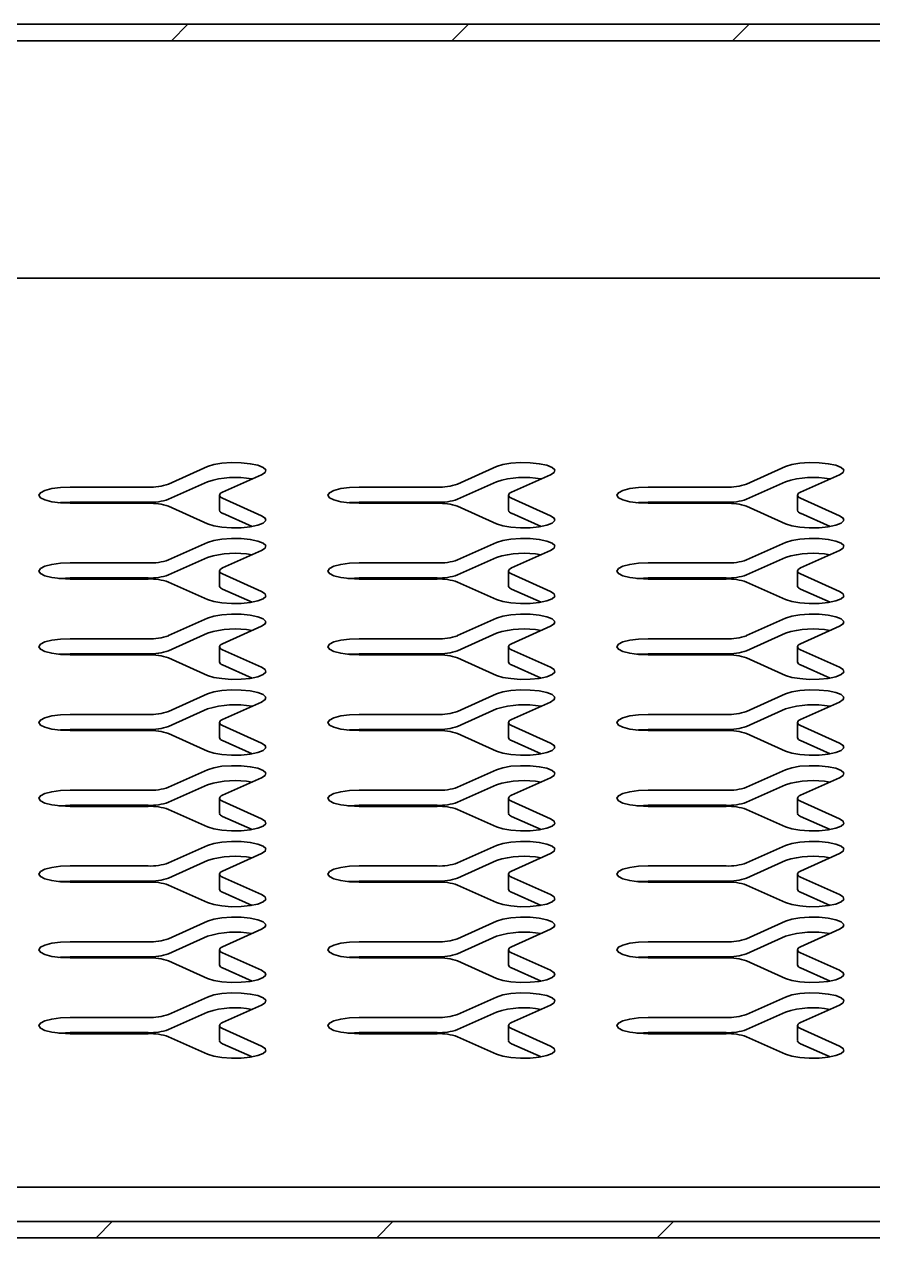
# Model space of a CAD drawing. Header units: millimetres. Extents: x 0 to 4752, y 0 to 3360.
# Drawn here: x 3088.7 to 3197.4, y 1149.1 to 1304.5 of the extents above; entities that cross this region are included whole.
import ezdxf

# ---------------------------------------------------------------- set-up
doc = ezdxf.new("R2010")
doc.units = ezdxf.units.MM
doc.header["$LTSCALE"] = 8

# ---------------------------------------------------------------- blocks, each defined once
blk = doc.blocks.new('剖面视图 C-C')
at = {"color": 7, "linetype": 'Continuous', "lineweight": 35}
for p, q in [((-695.08, 128.27), (154.92, 128.27)), ((-693.08, 126.15), (152.92, 126.15)), ((54.92, 95.76), (-595.08, 95.76)), ((54.92, 95.76), (-595.08, 95.76)), ((-450.53, 69.36), (-445.53, 71.6)), ((-413.53, 69.36), (-408.53, 71.6)), ((-376.53, 69.36), (-371.53, 71.6)), ((-443.6, 68.33), (-438.6, 70.57)), ((-406.6, 68.33), (-401.6, 70.57)), ((-369.6, 68.33), (-364.6, 70.57)), ((-453.12, 68.98), (-463.12, 68.98)), ((-445.53, 69.67), (-450.53, 67.43)), ((-416.12, 68.98), (-426.12, 68.98)), ((-408.53, 69.67), (-413.53, 67.43)), ((-379.12, 68.98), (-389.12, 68.98)), ((-371.53, 69.67), (-376.53, 67.43)), ((-463.12, 67.04), (-453.12, 67.04)), ((-453.12, 66.9), (-463.12, 66.9)), ((-444, 67.94), (-444, 66.01)), ((-443.6, 67.55), (-438.6, 65.31)), ((-426.12, 67.04), (-416.12, 67.04)), ((-416.12, 66.9), (-426.12, 66.9)), ((-407, 67.94), (-407, 66.01)), ((-406.6, 67.55), (-401.6, 65.31)), ((-389.12, 67.04), (-379.12, 67.04)), ((-379.12, 66.9), (-389.12, 66.9)), ((-370, 67.94), (-370, 66.01)), ((-369.6, 67.55), (-364.6, 65.31)), ((-450.53, 66.52), (-445.53, 64.28)), ((-439.83, 63.93), (-443.6, 65.62)), ((-413.53, 66.52), (-408.53, 64.28)), ((-402.83, 63.93), (-406.6, 65.62)), ((-376.53, 66.52), (-371.53, 64.28)), ((-365.83, 63.93), (-369.6, 65.62)), ((-450.53, 59.66), (-445.53, 61.9)), ((-443.6, 58.62), (-438.6, 60.86)), ((-413.53, 59.66), (-408.53, 61.9)), ((-406.6, 58.62), (-401.6, 60.86)), ((-376.53, 59.66), (-371.53, 61.9)), ((-369.6, 58.62), (-364.6, 60.86)), ((-453.12, 59.27), (-463.12, 59.27)), ((-445.53, 59.97), (-450.53, 57.73)), ((-416.12, 59.27), (-426.12, 59.27)), ((-408.53, 59.97), (-413.53, 57.73)), ((-379.12, 59.27), (-389.12, 59.27)), ((-371.53, 59.97), (-376.53, 57.73)), ((-444, 58.23), (-444, 56.3)), ((-443.6, 57.85), (-438.6, 55.6)), ((-407, 58.23), (-407, 56.3)), ((-406.6, 57.85), (-401.6, 55.6)), ((-370, 58.23), (-370, 56.3)), ((-369.6, 57.85), (-364.6, 55.6)), ((-463.12, 57.34), (-453.12, 57.34)), ((-453.12, 57.2), (-463.12, 57.2)), ((-450.53, 56.81), (-445.53, 54.57)), ((-426.12, 57.34), (-416.12, 57.34)), ((-416.12, 57.2), (-426.12, 57.2)), ((-413.53, 56.81), (-408.53, 54.57)), ((-389.12, 57.34), (-379.12, 57.34)), ((-379.12, 57.2), (-389.12, 57.2)), ((-376.53, 56.81), (-371.53, 54.57)), ((-439.83, 54.23), (-443.6, 55.91)), ((-402.83, 54.23), (-406.6, 55.91)), ((-365.83, 54.23), (-369.6, 55.91)), ((-450.53, 49.95), (-445.53, 52.19)), ((-413.53, 49.95), (-408.53, 52.19)), ((-376.53, 49.95), (-371.53, 52.19)), ((-445.53, 50.26), (-450.53, 48.02)), ((-443.6, 48.92), (-438.6, 51.16)), ((-408.53, 50.26), (-413.53, 48.02)), ((-406.6, 48.92), (-401.6, 51.16)), ((-371.53, 50.26), (-376.53, 48.02)), ((-369.6, 48.92), (-364.6, 51.16)), ((-453.12, 49.56), (-463.12, 49.56)), ((-444, 48.53), (-444, 46.6)), ((-416.12, 49.56), (-426.12, 49.56)), ((-407, 48.53), (-407, 46.6)), ((-379.12, 49.56), (-389.12, 49.56)), ((-370, 48.53), (-370, 46.6)), ((-463.12, 47.63), (-453.12, 47.63)), ((-453.12, 47.49), (-463.12, 47.49)), ((-450.53, 47.11), (-445.53, 44.86)), ((-443.6, 48.14), (-438.6, 45.9)), ((-426.12, 47.63), (-416.12, 47.63)), ((-416.12, 47.49), (-426.12, 47.49)), ((-413.53, 47.11), (-408.53, 44.86)), ((-406.6, 48.14), (-401.6, 45.9)), ((-389.12, 47.63), (-379.12, 47.63)), ((-379.12, 47.49), (-389.12, 47.49)), ((-376.53, 47.11), (-371.53, 44.86)), ((-369.6, 48.14), (-364.6, 45.9)), ((-439.83, 44.52), (-443.6, 46.21)), ((-402.83, 44.52), (-406.6, 46.21)), ((-365.83, 44.52), (-369.6, 46.21)), ((-450.53, 40.25), (-445.53, 42.49)), ((-413.53, 40.25), (-408.53, 42.49)), ((-376.53, 40.25), (-371.53, 42.49)), ((-445.53, 40.56), (-450.53, 38.31)), ((-443.6, 39.21), (-438.6, 41.45)), ((-408.53, 40.56), (-413.53, 38.31)), ((-406.6, 39.21), (-401.6, 41.45)), ((-371.53, 40.56), (-376.53, 38.31)), ((-369.6, 39.21), (-364.6, 41.45)), ((-453.12, 39.86), (-463.12, 39.86)), ((-416.12, 39.86), (-426.12, 39.86)), ((-379.12, 39.86), (-389.12, 39.86)), ((-463.12, 37.93), (-453.12, 37.93)), ((-453.12, 37.79), (-463.12, 37.79)), ((-450.53, 37.4), (-445.53, 35.16)), ((-444, 38.82), (-444, 36.89)), ((-443.6, 38.43), (-438.6, 36.19)), ((-426.12, 37.93), (-416.12, 37.93)), ((-416.12, 37.79), (-426.12, 37.79)), ((-413.53, 37.4), (-408.53, 35.16)), ((-407, 38.82), (-407, 36.89)), ((-406.6, 38.43), (-401.6, 36.19)), ((-389.12, 37.93), (-379.12, 37.93)), ((-379.12, 37.79), (-389.12, 37.79)), ((-376.53, 37.4), (-371.53, 35.16)), ((-370, 38.82), (-370, 36.89)), ((-369.6, 38.43), (-364.6, 36.19)), ((-439.83, 34.82), (-443.6, 36.5)), ((-402.83, 34.82), (-406.6, 36.5)), ((-365.83, 34.82), (-369.6, 36.5)), ((-450.53, 30.54), (-445.53, 32.78)), ((-413.53, 30.54), (-408.53, 32.78)), ((-376.53, 30.54), (-371.53, 32.78)), ((-443.6, 29.51), (-438.6, 31.75)), ((-406.6, 29.51), (-401.6, 31.75)), ((-369.6, 29.51), (-364.6, 31.75)), ((-453.12, 30.15), (-463.12, 30.15)), ((-445.53, 30.85), (-450.53, 28.61)), ((-416.12, 30.15), (-426.12, 30.15)), ((-408.53, 30.85), (-413.53, 28.61)), ((-379.12, 30.15), (-389.12, 30.15)), ((-371.53, 30.85), (-376.53, 28.61)), ((-463.12, 28.22), (-453.12, 28.22)), ((-453.12, 28.08), (-463.12, 28.08)), ((-444, 29.12), (-444, 27.19)), ((-443.6, 28.73), (-438.6, 26.49)), ((-426.12, 28.22), (-416.12, 28.22)), ((-416.12, 28.08), (-426.12, 28.08)), ((-407, 29.12), (-407, 27.19)), ((-406.6, 28.73), (-401.6, 26.49)), ((-389.12, 28.22), (-379.12, 28.22)), ((-379.12, 28.08), (-389.12, 28.08)), ((-370, 29.12), (-370, 27.19)), ((-369.6, 28.73), (-364.6, 26.49)), ((-450.53, 27.69), (-445.53, 25.45)), ((-439.83, 25.11), (-443.6, 26.8)), ((-413.53, 27.69), (-408.53, 25.45)), ((-402.83, 25.11), (-406.6, 26.8)), ((-376.53, 27.69), (-371.53, 25.45)), ((-365.83, 25.11), (-369.6, 26.8)), ((-450.53, 20.83), (-445.53, 23.08)), ((-443.6, 19.8), (-438.6, 22.04)), ((-413.53, 20.83), (-408.53, 23.08)), ((-406.6, 19.8), (-401.6, 22.04)), ((-376.53, 20.83), (-371.53, 23.08)), ((-369.6, 19.8), (-364.6, 22.04)), ((-453.12, 20.45), (-463.12, 20.45)), ((-445.53, 21.14), (-450.53, 18.9)), ((-416.12, 20.45), (-426.12, 20.45)), ((-408.53, 21.14), (-413.53, 18.9)), ((-379.12, 20.45), (-389.12, 20.45)), ((-371.53, 21.14), (-376.53, 18.9)), ((-444, 19.41), (-444, 17.48)), ((-443.6, 19.02), (-438.6, 16.78)), ((-407, 19.41), (-407, 17.48)), ((-406.6, 19.02), (-401.6, 16.78)), ((-370, 19.41), (-370, 17.48)), ((-369.6, 19.02), (-364.6, 16.78)), ((-463.12, 18.51), (-453.12, 18.51)), ((-453.12, 18.38), (-463.12, 18.38)), ((-450.53, 17.99), (-445.53, 15.75)), ((-426.12, 18.51), (-416.12, 18.51)), ((-416.12, 18.38), (-426.12, 18.38)), ((-413.53, 17.99), (-408.53, 15.75)), ((-389.12, 18.51), (-379.12, 18.51)), ((-379.12, 18.38), (-389.12, 18.38)), ((-376.53, 17.99), (-371.53, 15.75)), ((-439.83, 15.4), (-443.6, 17.09)), ((-402.83, 15.4), (-406.6, 17.09)), ((-365.83, 15.4), (-369.6, 17.09)), ((-450.53, 11.13), (-445.53, 13.37)), ((-413.53, 11.13), (-408.53, 13.37)), ((-376.53, 11.13), (-371.53, 13.37)), ((-445.53, 11.44), (-450.53, 9.2)), ((-443.6, 10.09), (-438.6, 12.34)), ((-408.53, 11.44), (-413.53, 9.2)), ((-406.6, 10.09), (-401.6, 12.34)), ((-371.53, 11.44), (-376.53, 9.2)), ((-369.6, 10.09), (-364.6, 12.34)), ((-453.12, 10.74), (-463.12, 10.74)), ((-444, 9.71), (-444, 7.77)), ((-416.12, 10.74), (-426.12, 10.74)), ((-407, 9.71), (-407, 7.77)), ((-379.12, 10.74), (-389.12, 10.74)), ((-370, 9.71), (-370, 7.77)), ((-463.12, 8.81), (-453.12, 8.81)), ((-453.12, 8.67), (-463.12, 8.67)), ((-450.53, 8.28), (-445.53, 6.04)), ((-443.6, 9.32), (-438.6, 7.08)), ((-426.12, 8.81), (-416.12, 8.81)), ((-416.12, 8.67), (-426.12, 8.67)), ((-413.53, 8.28), (-408.53, 6.04)), ((-406.6, 9.32), (-401.6, 7.08)), ((-389.12, 8.81), (-379.12, 8.81)), ((-379.12, 8.67), (-389.12, 8.67)), ((-376.53, 8.28), (-371.53, 6.04)), ((-369.6, 9.32), (-364.6, 7.08)), ((-439.83, 5.7), (-443.6, 7.39)), ((-402.83, 5.7), (-406.6, 7.39)), ((-365.83, 5.7), (-369.6, 7.39)), ((-450.53, 1.42), (-445.53, 3.66)), ((-413.53, 1.42), (-408.53, 3.66)), ((-376.53, 1.42), (-371.53, 3.66)), ((-445.53, 1.73), (-450.53, -0.51)), ((-443.6, 0.39), (-438.6, 2.63)), ((-408.53, 1.73), (-413.53, -0.51)), ((-406.6, 0.39), (-401.6, 2.63)), ((-371.53, 1.73), (-376.53, -0.51)), ((-369.6, 0.39), (-364.6, 2.63)), ((-453.12, 1.04), (-463.12, 1.04)), ((-416.12, 1.04), (-426.12, 1.04)), ((-379.12, 1.04), (-389.12, 1.04)), ((-463.12, -0.9), (-453.12, -0.9)), ((-453.12, -1.04), (-463.12, -1.04)), ((-450.53, -1.42), (-445.53, -3.66)), ((-444, 0), (-444, -1.93)), ((-443.6, -0.39), (-438.6, -2.63)), ((-426.12, -0.9), (-416.12, -0.9)), ((-416.12, -1.04), (-426.12, -1.04)), ((-413.53, -1.42), (-408.53, -3.66)), ((-407, 0), (-407, -1.93)), ((-406.6, -0.39), (-401.6, -2.63)), ((-389.12, -0.9), (-379.12, -0.9)), ((-379.12, -1.04), (-389.12, -1.04)), ((-376.53, -1.42), (-371.53, -3.66)), ((-370, 0), (-370, -1.93)), ((-369.6, -0.39), (-364.6, -2.63)), ((-439.83, -4.01), (-443.6, -2.32)), ((-402.83, -4.01), (-406.6, -2.32)), ((-365.83, -4.01), (-369.6, -2.32)), ((-595.08, -20.71), (54.92, -20.71)), ((-595.08, -20.71), (54.92, -20.71)), ((152.92, -25.1), (-693.08, -25.1)), ((154.92, -27.17), (-695.08, -27.17))]:
    blk.add_line(p, q, dxfattribs=at)
at = {"color": 7, "linetype": 'Continuous', "lineweight": 35, "flags": 128}
for points in [[(-438.6, 70.57), (-438.15, 70.87), (-438.08, 71.2), (-438.41, 71.51), (-439.09, 71.78), (-440.06, 71.98), (-441.23, 72.1), (-442.48, 72.12), (-443.69, 72.03), (-444.74, 71.86), (-445.53, 71.6)], [(-401.6, 70.57), (-401.15, 70.87), (-401.08, 71.2), (-401.41, 71.51), (-402.09, 71.78), (-403.06, 71.98), (-404.23, 72.1), (-405.48, 72.12), (-406.69, 72.03), (-407.74, 71.86), (-408.53, 71.6)], [(-364.6, 70.57), (-364.15, 70.87), (-364.08, 71.2), (-364.41, 71.51), (-365.09, 71.78), (-366.06, 71.98), (-367.23, 72.1), (-368.48, 72.12), (-369.69, 72.03), (-370.74, 71.86), (-371.53, 71.6)], [(-463.12, 68.98), (-464.36, 68.92), (-465.48, 68.78), (-466.36, 68.55), (-466.93, 68.26), (-467.12, 67.94), (-466.93, 67.62), (-466.36, 67.33), (-465.48, 67.1), (-464.36, 66.96), (-463.12, 66.9)], [(-426.12, 68.98), (-427.36, 68.92), (-428.48, 68.78), (-429.36, 68.55), (-429.93, 68.26), (-430.12, 67.94), (-429.93, 67.62), (-429.36, 67.33), (-428.48, 67.1), (-427.36, 66.96), (-426.12, 66.9)], [(-389.12, 68.98), (-390.36, 68.92), (-391.48, 68.78), (-392.36, 68.55), (-392.93, 68.26), (-393.12, 67.94), (-392.93, 67.62), (-392.36, 67.33), (-391.48, 67.1), (-390.36, 66.96), (-389.12, 66.9)], [(-464.56, 66.97), (-464.36, 66.99), (-463.12, 67.04)], [(-443.6, 68.33), (-443.77, 68.24), (-443.9, 68.14), (-443.97, 68.04), (-444, 67.94), (-443.97, 67.84), (-443.9, 67.74), (-443.77, 67.64), (-443.6, 67.55)], [(-427.56, 66.97), (-427.36, 66.99), (-426.12, 67.04)], [(-406.6, 68.33), (-406.77, 68.24), (-406.9, 68.14), (-406.97, 68.04), (-407, 67.94), (-406.97, 67.84), (-406.9, 67.74), (-406.77, 67.64), (-406.6, 67.55)], [(-390.56, 66.97), (-390.36, 66.99), (-389.12, 67.04)], [(-369.6, 68.33), (-369.77, 68.24), (-369.9, 68.14), (-369.97, 68.04), (-370, 67.94), (-369.97, 67.84), (-369.9, 67.74), (-369.77, 67.64), (-369.6, 67.55)], [(-445.53, 64.28), (-444.74, 64.02), (-443.69, 63.85), (-442.48, 63.76), (-441.23, 63.78), (-440.06, 63.9), (-439.09, 64.1), (-438.41, 64.37), (-438.08, 64.68), (-438.15, 65.01), (-438.6, 65.31)], [(-408.53, 64.28), (-407.74, 64.02), (-406.69, 63.85), (-405.48, 63.76), (-404.23, 63.78), (-403.06, 63.9), (-402.09, 64.1), (-401.41, 64.37), (-401.08, 64.68), (-401.15, 65.01), (-401.6, 65.31)], [(-371.53, 64.28), (-370.74, 64.02), (-369.69, 63.85), (-368.48, 63.76), (-367.23, 63.78), (-366.06, 63.9), (-365.09, 64.1), (-364.41, 64.37), (-364.08, 64.68), (-364.15, 65.01), (-364.6, 65.31)], [(-438.6, 60.86), (-438.15, 61.17), (-438.08, 61.49), (-438.41, 61.8), (-439.09, 62.07), (-440.06, 62.28), (-441.23, 62.39), (-442.48, 62.41), (-443.69, 62.33), (-444.74, 62.15), (-445.53, 61.9)], [(-401.6, 60.86), (-401.15, 61.17), (-401.08, 61.49), (-401.41, 61.8), (-402.09, 62.07), (-403.06, 62.28), (-404.23, 62.39), (-405.48, 62.41), (-406.69, 62.33), (-407.74, 62.15), (-408.53, 61.9)], [(-364.6, 60.86), (-364.15, 61.17), (-364.08, 61.49), (-364.41, 61.8), (-365.09, 62.07), (-366.06, 62.28), (-367.23, 62.39), (-368.48, 62.41), (-369.69, 62.33), (-370.74, 62.15), (-371.53, 61.9)], [(-463.12, 59.27), (-464.36, 59.22), (-465.48, 59.07), (-466.36, 58.84), (-466.93, 58.55), (-467.12, 58.23), (-466.93, 57.91), (-466.36, 57.63), (-465.48, 57.4), (-464.36, 57.25), (-463.12, 57.2)], [(-426.12, 59.27), (-427.36, 59.22), (-428.48, 59.07), (-429.36, 58.84), (-429.93, 58.55), (-430.12, 58.23), (-429.93, 57.91), (-429.36, 57.63), (-428.48, 57.4), (-427.36, 57.25), (-426.12, 57.2)], [(-389.12, 59.27), (-390.36, 59.22), (-391.48, 59.07), (-392.36, 58.84), (-392.93, 58.55), (-393.12, 58.23), (-392.93, 57.91), (-392.36, 57.63), (-391.48, 57.4), (-390.36, 57.25), (-389.12, 57.2)], [(-443.6, 58.62), (-443.77, 58.53), (-443.9, 58.44), (-443.97, 58.34), (-444, 58.23), (-443.97, 58.13), (-443.9, 58.03), (-443.77, 57.94), (-443.6, 57.85)], [(-406.6, 58.62), (-406.77, 58.53), (-406.9, 58.44), (-406.97, 58.34), (-407, 58.23), (-406.97, 58.13), (-406.9, 58.03), (-406.77, 57.94), (-406.6, 57.85)], [(-369.6, 58.62), (-369.77, 58.53), (-369.9, 58.44), (-369.97, 58.34), (-370, 58.23), (-369.97, 58.13), (-369.9, 58.03), (-369.77, 57.94), (-369.6, 57.85)], [(-464.56, 57.27), (-464.36, 57.29), (-463.12, 57.34)], [(-427.56, 57.27), (-427.36, 57.29), (-426.12, 57.34)], [(-390.56, 57.27), (-390.36, 57.29), (-389.12, 57.34)], [(-445.53, 54.57), (-444.74, 54.32), (-443.69, 54.14), (-442.48, 54.06), (-441.23, 54.07), (-440.06, 54.19), (-439.09, 54.39), (-438.41, 54.67), (-438.08, 54.98), (-438.15, 55.3), (-438.6, 55.6)], [(-408.53, 54.57), (-407.74, 54.32), (-406.69, 54.14), (-405.48, 54.06), (-404.23, 54.07), (-403.06, 54.19), (-402.09, 54.39), (-401.41, 54.67), (-401.08, 54.98), (-401.15, 55.3), (-401.6, 55.6)], [(-371.53, 54.57), (-370.74, 54.32), (-369.69, 54.14), (-368.48, 54.06), (-367.23, 54.07), (-366.06, 54.19), (-365.09, 54.39), (-364.41, 54.67), (-364.08, 54.98), (-364.15, 55.3), (-364.6, 55.6)], [(-438.6, 51.16), (-438.15, 51.46), (-438.08, 51.78), (-438.41, 52.1), (-439.09, 52.37), (-440.06, 52.57), (-441.23, 52.69), (-442.48, 52.71), (-443.69, 52.62), (-444.74, 52.45), (-445.53, 52.19)], [(-401.6, 51.16), (-401.15, 51.46), (-401.08, 51.78), (-401.41, 52.1), (-402.09, 52.37), (-403.06, 52.57), (-404.23, 52.69), (-405.48, 52.71), (-406.69, 52.62), (-407.74, 52.45), (-408.53, 52.19)], [(-364.6, 51.16), (-364.15, 51.46), (-364.08, 51.78), (-364.41, 52.1), (-365.09, 52.37), (-366.06, 52.57), (-367.23, 52.69), (-368.48, 52.71), (-369.69, 52.62), (-370.74, 52.45), (-371.53, 52.19)], [(-463.12, 49.56), (-464.36, 49.51), (-465.48, 49.37), (-466.36, 49.14), (-466.93, 48.85), (-467.12, 48.53), (-466.93, 48.21), (-466.36, 47.92), (-465.48, 47.69), (-464.36, 47.54), (-463.12, 47.49)], [(-443.6, 48.92), (-443.77, 48.83), (-443.9, 48.73), (-443.97, 48.63), (-444, 48.53), (-443.97, 48.43), (-443.9, 48.33), (-443.77, 48.23), (-443.6, 48.14)], [(-426.12, 49.56), (-427.36, 49.51), (-428.48, 49.37), (-429.36, 49.14), (-429.93, 48.85), (-430.12, 48.53), (-429.93, 48.21), (-429.36, 47.92), (-428.48, 47.69), (-427.36, 47.54), (-426.12, 47.49)], [(-406.6, 48.92), (-406.77, 48.83), (-406.9, 48.73), (-406.97, 48.63), (-407, 48.53), (-406.97, 48.43), (-406.9, 48.33), (-406.77, 48.23), (-406.6, 48.14)], [(-389.12, 49.56), (-390.36, 49.51), (-391.48, 49.37), (-392.36, 49.14), (-392.93, 48.85), (-393.12, 48.53), (-392.93, 48.21), (-392.36, 47.92), (-391.48, 47.69), (-390.36, 47.54), (-389.12, 47.49)], [(-369.6, 48.92), (-369.77, 48.83), (-369.9, 48.73), (-369.97, 48.63), (-370, 48.53), (-369.97, 48.43), (-369.9, 48.33), (-369.77, 48.23), (-369.6, 48.14)], [(-464.56, 47.56), (-464.36, 47.58), (-463.12, 47.63)], [(-427.56, 47.56), (-427.36, 47.58), (-426.12, 47.63)], [(-390.56, 47.56), (-390.36, 47.58), (-389.12, 47.63)], [(-445.53, 44.86), (-444.74, 44.61), (-443.69, 44.44), (-442.48, 44.35), (-441.23, 44.37), (-440.06, 44.48), (-439.09, 44.69), (-438.41, 44.96), (-438.08, 45.27), (-438.15, 45.6), (-438.6, 45.9)], [(-408.53, 44.86), (-407.74, 44.61), (-406.69, 44.44), (-405.48, 44.35), (-404.23, 44.37), (-403.06, 44.48), (-402.09, 44.69), (-401.41, 44.96), (-401.08, 45.27), (-401.15, 45.6), (-401.6, 45.9)], [(-371.53, 44.86), (-370.74, 44.61), (-369.69, 44.44), (-368.48, 44.35), (-367.23, 44.37), (-366.06, 44.48), (-365.09, 44.69), (-364.41, 44.96), (-364.08, 45.27), (-364.15, 45.6), (-364.6, 45.9)], [(-438.6, 41.45), (-438.15, 41.75), (-438.08, 42.08), (-438.41, 42.39), (-439.09, 42.66), (-440.06, 42.87), (-441.23, 42.98), (-442.48, 43), (-443.69, 42.92), (-444.74, 42.74), (-445.53, 42.49)], [(-401.6, 41.45), (-401.15, 41.75), (-401.08, 42.08), (-401.41, 42.39), (-402.09, 42.66), (-403.06, 42.87), (-404.23, 42.98), (-405.48, 43), (-406.69, 42.92), (-407.74, 42.74), (-408.53, 42.49)], [(-364.6, 41.45), (-364.15, 41.75), (-364.08, 42.08), (-364.41, 42.39), (-365.09, 42.66), (-366.06, 42.87), (-367.23, 42.98), (-368.48, 43), (-369.69, 42.92), (-370.74, 42.74), (-371.53, 42.49)], [(-463.12, 39.86), (-464.36, 39.81), (-465.48, 39.66), (-466.36, 39.43), (-466.93, 39.14), (-467.12, 38.82), (-466.93, 38.5), (-466.36, 38.21), (-465.48, 37.99), (-464.36, 37.84), (-463.12, 37.79)], [(-443.6, 39.21), (-443.77, 39.12), (-443.9, 39.02), (-443.97, 38.92), (-444, 38.82), (-443.97, 38.72), (-443.9, 38.62), (-443.77, 38.53), (-443.6, 38.43)], [(-426.12, 39.86), (-427.36, 39.81), (-428.48, 39.66), (-429.36, 39.43), (-429.93, 39.14), (-430.12, 38.82), (-429.93, 38.5), (-429.36, 38.21), (-428.48, 37.99), (-427.36, 37.84), (-426.12, 37.79)], [(-406.6, 39.21), (-406.77, 39.12), (-406.9, 39.02), (-406.97, 38.92), (-407, 38.82), (-406.97, 38.72), (-406.9, 38.62), (-406.77, 38.53), (-406.6, 38.43)], [(-389.12, 39.86), (-390.36, 39.81), (-391.48, 39.66), (-392.36, 39.43), (-392.93, 39.14), (-393.12, 38.82), (-392.93, 38.5), (-392.36, 38.21), (-391.48, 37.99), (-390.36, 37.84), (-389.12, 37.79)], [(-369.6, 39.21), (-369.77, 39.12), (-369.9, 39.02), (-369.97, 38.92), (-370, 38.82), (-369.97, 38.72), (-369.9, 38.62), (-369.77, 38.53), (-369.6, 38.43)], [(-464.56, 37.86), (-464.36, 37.88), (-463.12, 37.93)], [(-427.56, 37.86), (-427.36, 37.88), (-426.12, 37.93)], [(-390.56, 37.86), (-390.36, 37.88), (-389.12, 37.93)], [(-445.53, 35.16), (-444.74, 34.91), (-443.69, 34.73), (-442.48, 34.65), (-441.23, 34.66), (-440.06, 34.78), (-439.09, 34.98), (-438.41, 35.25), (-438.08, 35.57), (-438.15, 35.89), (-438.6, 36.19)], [(-408.53, 35.16), (-407.74, 34.91), (-406.69, 34.73), (-405.48, 34.65), (-404.23, 34.66), (-403.06, 34.78), (-402.09, 34.98), (-401.41, 35.25), (-401.08, 35.57), (-401.15, 35.89), (-401.6, 36.19)], [(-371.53, 35.16), (-370.74, 34.91), (-369.69, 34.73), (-368.48, 34.65), (-367.23, 34.66), (-366.06, 34.78), (-365.09, 34.98), (-364.41, 35.25), (-364.08, 35.57), (-364.15, 35.89), (-364.6, 36.19)], [(-438.6, 31.75), (-438.15, 32.05), (-438.08, 32.37), (-438.41, 32.69), (-439.09, 32.96), (-440.06, 33.16), (-441.23, 33.28), (-442.48, 33.29), (-443.69, 33.21), (-444.74, 33.03), (-445.53, 32.78)], [(-401.6, 31.75), (-401.15, 32.05), (-401.08, 32.37), (-401.41, 32.69), (-402.09, 32.96), (-403.06, 33.16), (-404.23, 33.28), (-405.48, 33.29), (-406.69, 33.21), (-407.74, 33.03), (-408.53, 32.78)], [(-364.6, 31.75), (-364.15, 32.05), (-364.08, 32.37), (-364.41, 32.69), (-365.09, 32.96), (-366.06, 33.16), (-367.23, 33.28), (-368.48, 33.29), (-369.69, 33.21), (-370.74, 33.03), (-371.53, 32.78)], [(-463.12, 30.15), (-464.36, 30.1), (-465.48, 29.95), (-466.36, 29.73), (-466.93, 29.44), (-467.12, 29.12), (-466.93, 28.8), (-466.36, 28.51), (-465.48, 28.28), (-464.36, 28.13), (-463.12, 28.08)], [(-426.12, 30.15), (-427.36, 30.1), (-428.48, 29.95), (-429.36, 29.73), (-429.93, 29.44), (-430.12, 29.12), (-429.93, 28.8), (-429.36, 28.51), (-428.48, 28.28), (-427.36, 28.13), (-426.12, 28.08)], [(-389.12, 30.15), (-390.36, 30.1), (-391.48, 29.95), (-392.36, 29.73), (-392.93, 29.44), (-393.12, 29.12), (-392.93, 28.8), (-392.36, 28.51), (-391.48, 28.28), (-390.36, 28.13), (-389.12, 28.08)], [(-464.56, 28.15), (-464.36, 28.17), (-463.12, 28.22)], [(-443.6, 29.51), (-443.77, 29.41), (-443.9, 29.32), (-443.97, 29.22), (-444, 29.12), (-443.97, 29.02), (-443.9, 28.92), (-443.77, 28.82), (-443.6, 28.73)], [(-427.56, 28.15), (-427.36, 28.17), (-426.12, 28.22)], [(-406.6, 29.51), (-406.77, 29.41), (-406.9, 29.32), (-406.97, 29.22), (-407, 29.12), (-406.97, 29.02), (-406.9, 28.92), (-406.77, 28.82), (-406.6, 28.73)], [(-390.56, 28.15), (-390.36, 28.17), (-389.12, 28.22)], [(-369.6, 29.51), (-369.77, 29.41), (-369.9, 29.32), (-369.97, 29.22), (-370, 29.12), (-369.97, 29.02), (-369.9, 28.92), (-369.77, 28.82), (-369.6, 28.73)], [(-445.53, 25.45), (-444.74, 25.2), (-443.69, 25.02), (-442.48, 24.94), (-441.23, 24.96), (-440.06, 25.07), (-439.09, 25.28), (-438.41, 25.55), (-438.08, 25.86), (-438.15, 26.19), (-438.6, 26.49)], [(-408.53, 25.45), (-407.74, 25.2), (-406.69, 25.02), (-405.48, 24.94), (-404.23, 24.96), (-403.06, 25.07), (-402.09, 25.28), (-401.41, 25.55), (-401.08, 25.86), (-401.15, 26.19), (-401.6, 26.49)], [(-371.53, 25.45), (-370.74, 25.2), (-369.69, 25.02), (-368.48, 24.94), (-367.23, 24.96), (-366.06, 25.07), (-365.09, 25.28), (-364.41, 25.55), (-364.08, 25.86), (-364.15, 26.19), (-364.6, 26.49)], [(-438.6, 22.04), (-438.15, 22.34), (-438.08, 22.67), (-438.41, 22.98), (-439.09, 23.25), (-440.06, 23.46), (-441.23, 23.57), (-442.48, 23.59), (-443.69, 23.5), (-444.74, 23.33), (-445.53, 23.08)], [(-401.6, 22.04), (-401.15, 22.34), (-401.08, 22.67), (-401.41, 22.98), (-402.09, 23.25), (-403.06, 23.46), (-404.23, 23.57), (-405.48, 23.59), (-406.69, 23.5), (-407.74, 23.33), (-408.53, 23.08)], [(-364.6, 22.04), (-364.15, 22.34), (-364.08, 22.67), (-364.41, 22.98), (-365.09, 23.25), (-366.06, 23.46), (-367.23, 23.57), (-368.48, 23.59), (-369.69, 23.5), (-370.74, 23.33), (-371.53, 23.08)], [(-463.12, 20.45), (-464.36, 20.4), (-465.48, 20.25), (-466.36, 20.02), (-466.93, 19.73), (-467.12, 19.41), (-466.93, 19.09), (-466.36, 18.8), (-465.48, 18.57), (-464.36, 18.43), (-463.12, 18.38)], [(-426.12, 20.45), (-427.36, 20.4), (-428.48, 20.25), (-429.36, 20.02), (-429.93, 19.73), (-430.12, 19.41), (-429.93, 19.09), (-429.36, 18.8), (-428.48, 18.57), (-427.36, 18.43), (-426.12, 18.38)], [(-389.12, 20.45), (-390.36, 20.4), (-391.48, 20.25), (-392.36, 20.02), (-392.93, 19.73), (-393.12, 19.41), (-392.93, 19.09), (-392.36, 18.8), (-391.48, 18.57), (-390.36, 18.43), (-389.12, 18.38)], [(-443.6, 19.8), (-443.77, 19.71), (-443.9, 19.61), (-443.97, 19.51), (-444, 19.41), (-443.97, 19.31), (-443.9, 19.21), (-443.77, 19.11), (-443.6, 19.02)], [(-406.6, 19.8), (-406.77, 19.71), (-406.9, 19.61), (-406.97, 19.51), (-407, 19.41), (-406.97, 19.31), (-406.9, 19.21), (-406.77, 19.11), (-406.6, 19.02)], [(-369.6, 19.8), (-369.77, 19.71), (-369.9, 19.61), (-369.97, 19.51), (-370, 19.41), (-369.97, 19.31), (-369.9, 19.21), (-369.77, 19.11), (-369.6, 19.02)], [(-464.56, 18.45), (-464.36, 18.46), (-463.12, 18.51)], [(-427.56, 18.45), (-427.36, 18.46), (-426.12, 18.51)], [(-390.56, 18.45), (-390.36, 18.46), (-389.12, 18.51)], [(-445.53, 15.75), (-444.74, 15.49), (-443.69, 15.32), (-442.48, 15.23), (-441.23, 15.25), (-440.06, 15.37), (-439.09, 15.57), (-438.41, 15.84), (-438.08, 16.16), (-438.15, 16.48), (-438.6, 16.78)], [(-408.53, 15.75), (-407.74, 15.49), (-406.69, 15.32), (-405.48, 15.23), (-404.23, 15.25), (-403.06, 15.37), (-402.09, 15.57), (-401.41, 15.84), (-401.08, 16.16), (-401.15, 16.48), (-401.6, 16.78)], [(-371.53, 15.75), (-370.74, 15.49), (-369.69, 15.32), (-368.48, 15.23), (-367.23, 15.25), (-366.06, 15.37), (-365.09, 15.57), (-364.41, 15.84), (-364.08, 16.16), (-364.15, 16.48), (-364.6, 16.78)], [(-438.6, 12.34), (-438.15, 12.64), (-438.08, 12.96), (-438.41, 13.27), (-439.09, 13.55), (-440.06, 13.75), (-441.23, 13.87), (-442.48, 13.88), (-443.69, 13.8), (-444.74, 13.62), (-445.53, 13.37)], [(-401.6, 12.34), (-401.15, 12.64), (-401.08, 12.96), (-401.41, 13.27), (-402.09, 13.55), (-403.06, 13.75), (-404.23, 13.87), (-405.48, 13.88), (-406.69, 13.8), (-407.74, 13.62), (-408.53, 13.37)], [(-364.6, 12.34), (-364.15, 12.64), (-364.08, 12.96), (-364.41, 13.27), (-365.09, 13.55), (-366.06, 13.75), (-367.23, 13.87), (-368.48, 13.88), (-369.69, 13.8), (-370.74, 13.62), (-371.53, 13.37)], [(-463.12, 10.74), (-464.36, 10.69), (-465.48, 10.54), (-466.36, 10.31), (-466.93, 10.03), (-467.12, 9.71), (-466.93, 9.39), (-466.36, 9.1), (-465.48, 8.87), (-464.36, 8.72), (-463.12, 8.67)], [(-443.6, 10.09), (-443.77, 10), (-443.9, 9.91), (-443.97, 9.81), (-444, 9.71), (-443.97, 9.6), (-443.9, 9.5), (-443.77, 9.41), (-443.6, 9.32)], [(-426.12, 10.74), (-427.36, 10.69), (-428.48, 10.54), (-429.36, 10.31), (-429.93, 10.03), (-430.12, 9.71), (-429.93, 9.39), (-429.36, 9.1), (-428.48, 8.87), (-427.36, 8.72), (-426.12, 8.67)], [(-406.6, 10.09), (-406.77, 10), (-406.9, 9.91), (-406.97, 9.81), (-407, 9.71), (-406.97, 9.6), (-406.9, 9.5), (-406.77, 9.41), (-406.6, 9.32)], [(-389.12, 10.74), (-390.36, 10.69), (-391.48, 10.54), (-392.36, 10.31), (-392.93, 10.03), (-393.12, 9.71), (-392.93, 9.39), (-392.36, 9.1), (-391.48, 8.87), (-390.36, 8.72), (-389.12, 8.67)], [(-369.6, 10.09), (-369.77, 10), (-369.9, 9.91), (-369.97, 9.81), (-370, 9.71), (-369.97, 9.6), (-369.9, 9.5), (-369.77, 9.41), (-369.6, 9.32)], [(-464.56, 8.74), (-464.36, 8.76), (-463.12, 8.81)], [(-427.56, 8.74), (-427.36, 8.76), (-426.12, 8.81)], [(-390.56, 8.74), (-390.36, 8.76), (-389.12, 8.81)], [(-445.53, 6.04), (-444.74, 5.79), (-443.69, 5.61), (-442.48, 5.53), (-441.23, 5.55), (-440.06, 5.66), (-439.09, 5.87), (-438.41, 6.14), (-438.08, 6.45), (-438.15, 6.77), (-438.6, 7.08)], [(-408.53, 6.04), (-407.74, 5.79), (-406.69, 5.61), (-405.48, 5.53), (-404.23, 5.55), (-403.06, 5.66), (-402.09, 5.87), (-401.41, 6.14), (-401.08, 6.45), (-401.15, 6.77), (-401.6, 7.08)], [(-371.53, 6.04), (-370.74, 5.79), (-369.69, 5.61), (-368.48, 5.53), (-367.23, 5.55), (-366.06, 5.66), (-365.09, 5.87), (-364.41, 6.14), (-364.08, 6.45), (-364.15, 6.77), (-364.6, 7.08)], [(-438.6, 2.63), (-438.15, 2.93), (-438.08, 3.26), (-438.41, 3.57), (-439.09, 3.84), (-440.06, 4.04), (-441.23, 4.16), (-442.48, 4.18), (-443.69, 4.09), (-444.74, 3.92), (-445.53, 3.66)], [(-401.6, 2.63), (-401.15, 2.93), (-401.08, 3.26), (-401.41, 3.57), (-402.09, 3.84), (-403.06, 4.04), (-404.23, 4.16), (-405.48, 4.18), (-406.69, 4.09), (-407.74, 3.92), (-408.53, 3.66)], [(-364.6, 2.63), (-364.15, 2.93), (-364.08, 3.26), (-364.41, 3.57), (-365.09, 3.84), (-366.06, 4.04), (-367.23, 4.16), (-368.48, 4.18), (-369.69, 4.09), (-370.74, 3.92), (-371.53, 3.66)], [(-463.12, 1.04), (-464.36, 0.98), (-465.48, 0.84), (-466.36, 0.61), (-466.93, 0.32), (-467.12, 0), (-466.93, -0.32), (-466.36, -0.61), (-465.48, -0.84), (-464.36, -0.98), (-463.12, -1.04)], [(-443.6, 0.39), (-443.77, 0.3), (-443.9, 0.2), (-443.97, 0.1), (-444, 0), (-443.97, -0.1), (-443.9, -0.2), (-443.77, -0.3), (-443.6, -0.39)], [(-426.12, 1.04), (-427.36, 0.98), (-428.48, 0.84), (-429.36, 0.61), (-429.93, 0.32), (-430.12, 0), (-429.93, -0.32), (-429.36, -0.61), (-428.48, -0.84), (-427.36, -0.98), (-426.12, -1.04)], [(-406.6, 0.39), (-406.77, 0.3), (-406.9, 0.2), (-406.97, 0.1), (-407, 0), (-406.97, -0.1), (-406.9, -0.2), (-406.77, -0.3), (-406.6, -0.39)], [(-389.12, 1.04), (-390.36, 0.98), (-391.48, 0.84), (-392.36, 0.61), (-392.93, 0.32), (-393.12, 0), (-392.93, -0.32), (-392.36, -0.61), (-391.48, -0.84), (-390.36, -0.98), (-389.12, -1.04)], [(-369.6, 0.39), (-369.77, 0.3), (-369.9, 0.2), (-369.97, 0.1), (-370, 0), (-369.97, -0.1), (-369.9, -0.2), (-369.77, -0.3), (-369.6, -0.39)], [(-464.56, -0.97), (-464.36, -0.95), (-463.12, -0.9)], [(-427.56, -0.97), (-427.36, -0.95), (-426.12, -0.9)], [(-390.56, -0.97), (-390.36, -0.95), (-389.12, -0.9)], [(-445.53, -3.66), (-444.74, -3.92), (-443.69, -4.09), (-442.48, -4.18), (-441.23, -4.16), (-440.06, -4.04), (-439.09, -3.84), (-438.41, -3.57), (-438.08, -3.26), (-438.15, -2.93), (-438.6, -2.63)], [(-408.53, -3.66), (-407.74, -3.92), (-406.69, -4.09), (-405.48, -4.18), (-404.23, -4.16), (-403.06, -4.04), (-402.09, -3.84), (-401.41, -3.57), (-401.08, -3.26), (-401.15, -2.93), (-401.6, -2.63)], [(-371.53, -3.66), (-370.74, -3.92), (-369.69, -4.09), (-368.48, -4.18), (-367.23, -4.16), (-366.06, -4.04), (-365.09, -3.84), (-364.41, -3.57), (-364.08, -3.26), (-364.15, -2.93), (-364.6, -2.63)]]:
    blk.add_lwpolyline(points, dxfattribs=at)
at = {"color": 7, "linetype": 'Continuous', "lineweight": 35}
for centre, radius, start, end in [((-442, 58.57), 11.65, 79.2782, 107.6041), ((-405, 58.57), 11.65, 79.2782, 107.6041), ((-368, 58.57), 11.65, 79.2782, 107.6041), ((-452.86, 76.1), 7.13, 267.876, 289.1216), ((-415.86, 76.1), 7.13, 267.876, 289.1216), ((-378.86, 76.1), 7.13, 267.876, 289.1216), ((-452.86, 74.16), 7.13, 267.876, 289.1216), ((-452.86, 59.78), 7.13, 70.8784, 92.124), ((-415.86, 74.16), 7.13, 267.876, 289.1216), ((-415.86, 59.78), 7.13, 70.8784, 92.124), ((-378.86, 74.16), 7.13, 267.876, 289.1216), ((-378.86, 59.78), 7.13, 70.8784, 92.124), ((-443.47, 66.15), 0.55, 195.469, 256.5169), ((-406.47, 66.15), 0.55, 195.469, 256.5169), ((-369.47, 66.15), 0.55, 195.469, 256.5169), ((-452.86, 66.39), 7.13, 267.876, 289.1216), ((-442, 48.86), 11.65, 79.2782, 107.6041), ((-415.86, 66.39), 7.13, 267.876, 289.1216), ((-405, 48.86), 11.65, 79.2782, 107.6041), ((-378.86, 66.39), 7.13, 267.876, 289.1216), ((-368, 48.86), 11.65, 79.2782, 107.6041), ((-452.86, 64.46), 7.13, 267.876, 289.1216), ((-415.86, 64.46), 7.13, 267.876, 289.1216), ((-378.86, 64.46), 7.13, 267.876, 289.1216), ((-452.86, 50.08), 7.13, 70.8784, 92.124), ((-443.47, 56.45), 0.55, 195.469, 256.5169), ((-415.86, 50.08), 7.13, 70.8784, 92.124), ((-406.47, 56.45), 0.55, 195.469, 256.5169), ((-378.86, 50.08), 7.13, 70.8784, 92.124), ((-369.47, 56.45), 0.55, 195.469, 256.5169), ((-452.86, 56.68), 7.13, 267.876, 289.1216), ((-442, 39.16), 11.65, 79.2782, 107.6041), ((-415.86, 56.68), 7.13, 267.876, 289.1216), ((-405, 39.16), 11.65, 79.2782, 107.6041), ((-378.86, 56.68), 7.13, 267.876, 289.1216), ((-368, 39.16), 11.65, 79.2782, 107.6041), ((-452.86, 54.75), 7.13, 267.876, 289.1216), ((-452.86, 40.37), 7.13, 70.8784, 92.124), ((-415.86, 54.75), 7.13, 267.876, 289.1216), ((-415.86, 40.37), 7.13, 70.8784, 92.124), ((-378.86, 54.75), 7.13, 267.876, 289.1216), ((-378.86, 40.37), 7.13, 70.8784, 92.124), ((-443.47, 46.74), 0.55, 195.469, 256.5169), ((-406.47, 46.74), 0.55, 195.469, 256.5169), ((-369.47, 46.74), 0.55, 195.469, 256.5169), ((-442, 29.45), 11.65, 79.2782, 107.6041), ((-405, 29.45), 11.65, 79.2782, 107.6041), ((-368, 29.45), 11.65, 79.2782, 107.6041), ((-452.86, 46.98), 7.13, 267.876, 289.1216), ((-415.86, 46.98), 7.13, 267.876, 289.1216), ((-378.86, 46.98), 7.13, 267.876, 289.1216), ((-452.86, 45.05), 7.13, 267.876, 289.1216), ((-452.86, 30.67), 7.13, 70.8784, 92.124), ((-415.86, 45.05), 7.13, 267.876, 289.1216), ((-415.86, 30.67), 7.13, 70.8784, 92.124), ((-378.86, 45.05), 7.13, 267.876, 289.1216), ((-378.86, 30.67), 7.13, 70.8784, 92.124), ((-443.47, 37.04), 0.55, 195.469, 256.5169), ((-406.47, 37.04), 0.55, 195.469, 256.5169), ((-369.47, 37.04), 0.55, 195.469, 256.5169), ((-442, 19.74), 11.65, 79.2782, 107.6041), ((-405, 19.74), 11.65, 79.2782, 107.6041), ((-368, 19.74), 11.65, 79.2782, 107.6041), ((-452.86, 37.27), 7.13, 267.876, 289.1216), ((-415.86, 37.27), 7.13, 267.876, 289.1216), ((-378.86, 37.27), 7.13, 267.876, 289.1216), ((-452.86, 35.34), 7.13, 267.876, 289.1216), ((-452.86, 20.96), 7.13, 70.8784, 92.124), ((-415.86, 35.34), 7.13, 267.876, 289.1216), ((-415.86, 20.96), 7.13, 70.8784, 92.124), ((-378.86, 35.34), 7.13, 267.876, 289.1216), ((-378.86, 20.96), 7.13, 70.8784, 92.124), ((-443.47, 27.33), 0.55, 195.469, 256.5169), ((-406.47, 27.33), 0.55, 195.469, 256.5169), ((-369.47, 27.33), 0.55, 195.469, 256.5169), ((-452.86, 27.57), 7.13, 267.876, 289.1216), ((-442, 10.04), 11.65, 79.2782, 107.6041), ((-415.86, 27.57), 7.13, 267.876, 289.1216), ((-405, 10.04), 11.65, 79.2782, 107.6041), ((-378.86, 27.57), 7.13, 267.876, 289.1216), ((-368, 10.04), 11.65, 79.2782, 107.6041), ((-452.86, 25.64), 7.13, 267.876, 289.1216), ((-415.86, 25.64), 7.13, 267.876, 289.1216), ((-378.86, 25.64), 7.13, 267.876, 289.1216), ((-452.86, 11.26), 7.13, 70.8784, 92.124), ((-443.47, 17.63), 0.55, 195.469, 256.5169), ((-415.86, 11.26), 7.13, 70.8784, 92.124), ((-406.47, 17.63), 0.55, 195.469, 256.5169), ((-378.86, 11.26), 7.13, 70.8784, 92.124), ((-369.47, 17.63), 0.55, 195.469, 256.5169), ((-452.86, 17.86), 7.13, 267.876, 289.1216), ((-442, 0.33), 11.65, 79.2782, 107.6041), ((-415.86, 17.86), 7.13, 267.876, 289.1216), ((-405, 0.33), 11.65, 79.2782, 107.6041), ((-378.86, 17.86), 7.13, 267.876, 289.1216), ((-368, 0.33), 11.65, 79.2782, 107.6041), ((-452.86, 15.93), 7.13, 267.876, 289.1216), ((-452.86, 1.55), 7.13, 70.8784, 92.124), ((-443.47, 7.92), 0.55, 195.469, 256.5169), ((-415.86, 15.93), 7.13, 267.876, 289.1216), ((-415.86, 1.55), 7.13, 70.8784, 92.124), ((-406.47, 7.92), 0.55, 195.469, 256.5169), ((-378.86, 15.93), 7.13, 267.876, 289.1216), ((-378.86, 1.55), 7.13, 70.8784, 92.124), ((-369.47, 7.92), 0.55, 195.469, 256.5169), ((-442, -9.37), 11.65, 79.2782, 107.6041), ((-405, -9.37), 11.65, 79.2782, 107.6041), ((-368, -9.37), 11.65, 79.2782, 107.6041), ((-452.86, 8.16), 7.13, 267.876, 289.1216), ((-415.86, 8.16), 7.13, 267.876, 289.1216), ((-378.86, 8.16), 7.13, 267.876, 289.1216), ((-452.86, 6.22), 7.13, 267.876, 289.1216), ((-452.86, -8.16), 7.13, 70.8784, 92.124), ((-415.86, 6.22), 7.13, 267.876, 289.1216), ((-415.86, -8.16), 7.13, 70.8784, 92.124), ((-378.86, 6.22), 7.13, 267.876, 289.1216), ((-378.86, -8.16), 7.13, 70.8784, 92.124), ((-443.47, -1.79), 0.55, 195.469, 256.5169), ((-406.47, -1.79), 0.55, 195.469, 256.5169), ((-369.47, -1.79), 0.55, 195.469, 256.5169)]:
    blk.add_arc(centre, radius, start, end, dxfattribs=at)
blk = doc.blocks.new('SW_HATCH_0')
at = {"color": 0, "linetype": 'Continuous', "lineweight": 18}
for p, q in [((215.53, 0), (217.65, 2.12)), ((251.45, 0), (253.57, 2.12)), ((287.37, 0), (289.49, 2.12)), ((205.89, -153.32), (207.96, -151.25)), ((241.81, -153.32), (243.88, -151.25)), ((277.73, -153.32), (279.8, -151.25))]:
    blk.add_line(p, q, dxfattribs=at)

msp = doc.modelspace()

# ---------------------------------------------------------------- block references
at = {"color": 7, "linetype": 'Continuous', "lineweight": 35}
msp.add_blockref('剖面视图 C-C', (3557.712789, 1176.231647), dxfattribs=at)
at = {"color": 7, "linetype": 'Continuous', "lineweight": 18}
msp.add_blockref('SW_HATCH_0', (2892.028598, 1302.377431), dxfattribs=at)

doc.saveas('drawing.dxf')
